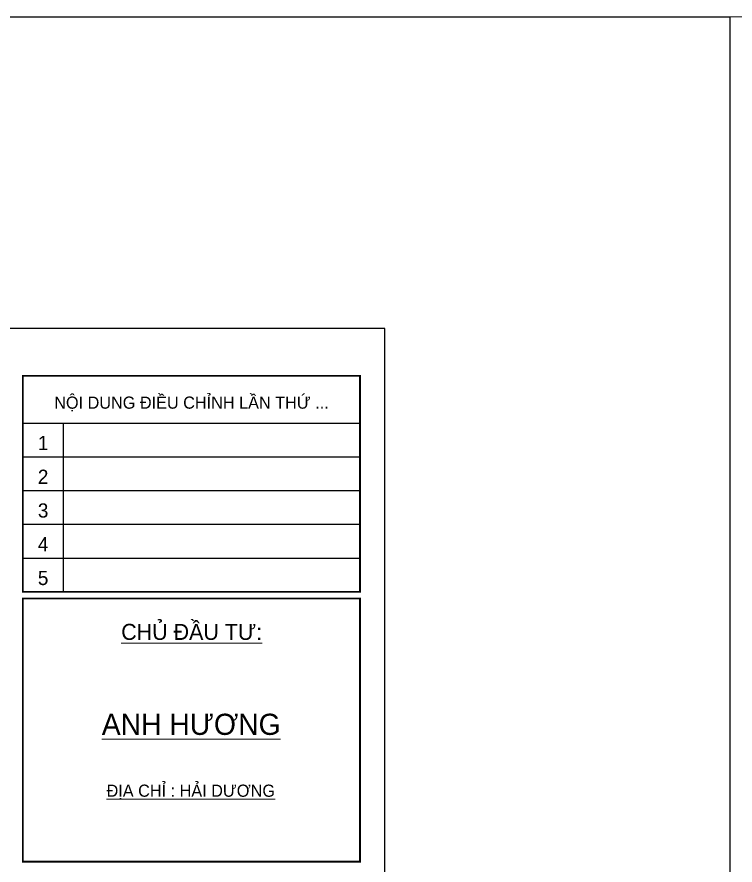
# Model space of a CAD drawing. Extents: x -1855204 to -1466800, y -1308584 to -996495.
# Drawn here: x -1666243 to -1655685, y -1243645 to -1231183 of the extents above; entities that cross this region are included whole.
import ezdxf
from ezdxf.enums import TextEntityAlignment as Align

# ---------------------------------------------------------------- set-up
doc = ezdxf.new("R2010")
doc.units = 0
doc.header["$LTSCALE"] = 150
doc.layers.get('Defpoints').update_dxf_attribs({"lineweight": 18})
for name, color, linetype, lineweight in [('05.Text', 253, 'Continuous', 18), ('11.Khung bo', 32, 'Continuous', 50), ('12.Khung', 36, 'Continuous', 25), ('KCVN-THAY', 7, 'Continuous', 25), ('LS-THAY', 7, 'Continuous', 20)]:
    doc.layers.add(name, color=color, linetype=linetype, lineweight=lineweight)
doc.styles.add('AVANT', font='')
doc.styles.add('VnAvantH', font='')
doc.styles.get('AVANT').set_extended_font_data('.VnAvant')
doc.styles.get('VnAvantH').set_extended_font_data('.VnAvantH')

# ---------------------------------------------------------------- blocks, each defined once
blk = doc.blocks.new('*U4')
at = {"layer": 'KCVN-THAY', "color": 140}
blk.add_lwpolyline([(214871.76, 86966.68), (215381.8, 86966.68), (215381.8, 86579.68), (214871.76, 86579.68)], close=True, dxfattribs=at)
blk = doc.blocks.new('100')
at = {"layer": '11.Khung bo', "const_width": 26.7}
for points in [[(1896213, -920140), (1896213, -916940), (1901213, -916940), (1901213, -920140)], [(1896213, -924140), (1901213, -924140), (1901213, -920240), (1896213, -920240)]]:
    blk.add_lwpolyline(points, close=True, dxfattribs=at)
at = {"layer": '12.Khung'}
for p, q in [((1896213, -917640), (1901213, -917640)), ((1896813, -920140), (1896813, -917640)), ((1896213, -918140), (1901213, -918140)), ((1896213, -918640), (1901213, -918640)), ((1896213, -919140), (1901213, -919140)), ((1896213, -919640), (1901213, -919640))]:
    blk.add_line(p, q, dxfattribs=at)
at = {"layer": '12.Khung', "color": 1}
blk.add_lwpolyline([(1901579, -945940), (1901579, -916240), (1859580, -916240), (1859580, -945940)], close=True, dxfattribs=at)
at = {"layer": '05.Text', "style": 'VnAvantH'}
blk.add_text('Néi dung ®iÒu chØnh lÇn thø ...', height=180, dxfattribs=at).set_placement((1898713, -917329), align=Align.MIDDLE)
at = {"layer": '05.Text'}
for s, height, style, p in [('1', 210, 'AVANT', (1896513, -918040)), ('2', 210, 'AVANT', (1896513, -918540)), ('3', 210, 'AVANT', (1896513, -919040)), ('4', 210, 'AVANT', (1896513, -919540)), ('5', 210, 'AVANT', (1896513, -920040)), ('%%uChñ ®Çu t\xad:', 237.6, 'VnAvantH', (1898716, -920853)), ('%%Uanh H¦¥NG', 313.63, 'VnAvantH', (1898709, -922261)), ('%%U®Þa chØ : H¶I D¦¥NG', 180, 'VnAvantH', (1898703, -923178))]:
    blk.add_text(s, height=height, dxfattribs=dict(at, style=style)).set_placement(p, align=Align.CENTER)

msp = doc.modelspace()

# ---------------------------------------------------------------- linework, layer by layer
at = {"layer": 'LS-THAY', "color": 140}
msp.add_lwpolyline([(-1855203.4, -1192482.8), (-1466800.4, -1192482.3), (-1466800.4, -1231183.1), (-1855203.4, -1231183.1)], close=True, dxfattribs=at)

# ---------------------------------------------------------------- block references
at = {"layer": '05.Text', "xscale": 0.991454545641318, "yscale": 0.991454545641318, "zscale": 0.9914545456793755}
msp.add_blockref('100', (-3546164.4, -327353.1), dxfattribs=at)
at = {"layer": 'Defpoints', "xscale": 100, "yscale": 100, "zscale": 100}
msp.add_blockref('*U4', (-23193943.1, -9927850.9), dxfattribs=at)

doc.saveas('drawing.dxf')
